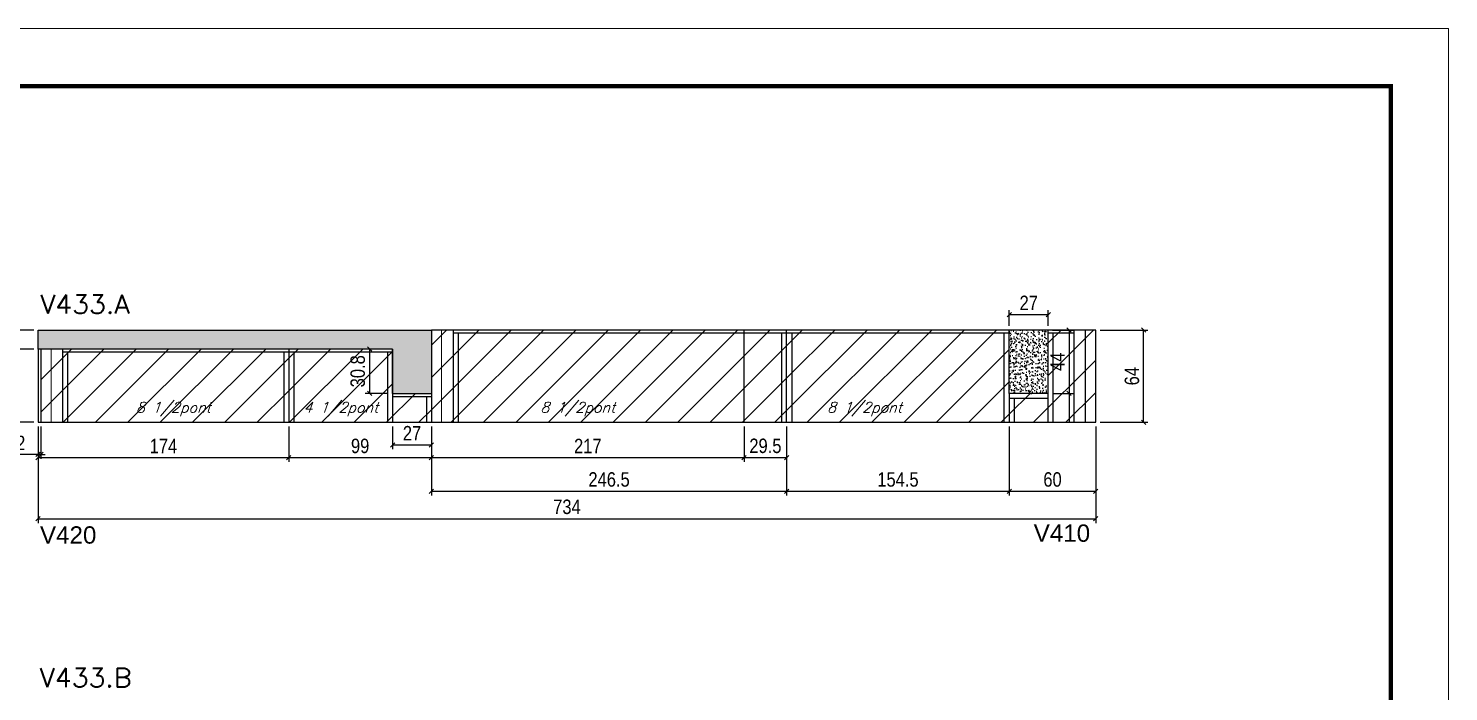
# Model space of a CAD drawing. Extents: x 137137 to 143418, y 10464 to 34486.
# Drawn here: x 139222 to 140207, y 22540 to 23000 of the extents above; entities that cross this region are included whole.
import ezdxf

# ---------------------------------------------------------------- set-up
doc = ezdxf.new("R2010")
doc.units = 0
doc.linetypes.add('DASHED', pattern=[0.75, 0.5, -0.25])
for name, color, linetype in [('5', 5, 'Continuous'), ('COTA', 241, 'Continuous'), ('Painéis', 200, 'Continuous'), ('Reaproveitamento', 251, 'Continuous'), ('SARR_2.2x7', 40, 'Continuous'), ('SARR_3.5x7', 81, 'Continuous'), ('texto', 7, 'Continuous')]:
    doc.layers.add(name, color=color, linetype=linetype)
for name, color, linetype, lineweight in [('Folhas', 255, 'Continuous', 9), ('Sarr 2.2x7', 40, 'Continuous', 9), ('SARRAFO DE PRESSAO', 251, 'DASHED', 9), ('Texto Seção', 7, 'Continuous', 15)]:
    doc.layers.add(name, color=color, linetype=linetype, lineweight=lineweight)
doc.styles.add('COTA TECNICA', font='techl___.ttf', dxfattribs={"height": 10})
doc.styles.add('REGUA-120', font='ROMANS.shx', dxfattribs={"height": 15})
doc.styles.add('Romans', font='romans.shx')
doc.styles.get("Standard").update_dxf_attribs({"font": 'arial.ttf'})
doc.dimstyles.new('PAINEL', dxfattribs={"dimtxt": 10, "dimasz": 3, "dimexe": 3, "dimexo": 3, "dimgap": 3, "dimtad": 1, "dimdec": 1, "dimzin": 12, "dimdsep": 46, "dimtxsty": 'COTA TECNICA', "dimblk1": 'OBLIQUE', "dimblk2": 'OBLIQUE', "dimsah": 1, "dimcen": 0.9, "dimclrd": 4, "dimclre": 4, "dimclrt": 240, "dimadec": 1, "dimazin": 3, "dimtfac": 1, "dimtdec": 1, "dimtmove": 0, "dimatfit": 3, "dimfxl": 1, "dimtolj": 1, "dimtzin": 12, "dimarcsym": 0})

# ---------------------------------------------------------------- blocks, each defined once
blk = doc.blocks.new('9999999999')
at = {"layer": 'Folhas'}
blk.add_lwpolyline([(98138.98, 34190.21), (99623.98, 34190.21), (99623.98, 35240.21), (98138.98, 35240.21)], close=True, dxfattribs=at)
at = {"layer": 'Folhas', "color": 30, "const_width": 3}
blk.add_lwpolyline([(98213.98, 34230.21), (99583.98, 34230.21), (99583.98, 35200.21), (98213.98, 35200.21)], close=True, dxfattribs=at)
blk = doc.blocks.new('_Oblique')
at = {"color": 0, "linetype": 'ByBlock', "lineweight": -2}
blk.add_line((-0.5, -0.5), (0.5, 0.5), dxfattribs=at)
blk = doc.blocks.new('*D1470')
at = {"layer": 'COTA', "color": 4, "linetype": 'ByBlock', "lineweight": -2, "transparency": 16777216}
for p, q in [((139501.41, 22723.95), (139501.41, 22699.46)), ((139718.41, 22723.95), (139718.41, 22699.46)), ((139501.41, 22702.46), (139718.41, 22702.46))]:
    blk.add_line(p, q, dxfattribs=at)
at = {"layer": 'Defpoints', "color": 0, "linetype": 'ByBlock', "transparency": 16777216}
for p in [(139501.41, 22726.95), (139718.41, 22726.95), (139718.41, 22702.46)]:
    blk.add_point(p, dxfattribs=at)
at = {"layer": 'COTA', "color": 4, "linetype": 'ByBlock', "lineweight": -2, "transparency": 16777216, "xscale": 3, "yscale": 3, "zscale": 3, "rotation": 180}
blk.add_blockref('_Oblique', (139501.41, 22702.46), dxfattribs=at)
at = {"layer": 'COTA', "color": 4, "linetype": 'ByBlock', "lineweight": -2, "transparency": 16777216, "xscale": 3, "yscale": 3, "zscale": 3}
blk.add_blockref('_Oblique', (139718.41, 22702.46), dxfattribs=at)
at = {"layer": 'COTA', "color": 240, "linetype": 'ByBlock', "transparency": 16777216, "insert": (139609.91, 22710.53), "char_height": 10, "attachment_point": 5, "style": 'COTA TECNICA'}
blk.add_mtext('\\A1;217', dxfattribs=at)
blk = doc.blocks.new('*D1471')
at = {"layer": 'COTA', "color": 4, "linetype": 'ByBlock', "lineweight": -2, "transparency": 16777216}
for p, q in [((139718.41, 22723.95), (139718.41, 22699.46)), ((139747.91, 22723.95), (139747.91, 22699.46)), ((139718.41, 22702.46), (139747.91, 22702.46))]:
    blk.add_line(p, q, dxfattribs=at)
at = {"layer": 'Defpoints', "color": 0, "linetype": 'ByBlock', "transparency": 16777216}
for p in [(139718.41, 22726.95), (139747.91, 22726.95), (139747.91, 22702.46)]:
    blk.add_point(p, dxfattribs=at)
at = {"layer": 'COTA', "color": 4, "linetype": 'ByBlock', "lineweight": -2, "transparency": 16777216, "xscale": 3, "yscale": 3, "zscale": 3, "rotation": 180}
blk.add_blockref('_Oblique', (139718.41, 22702.46), dxfattribs=at)
at = {"layer": 'COTA', "color": 4, "linetype": 'ByBlock', "lineweight": -2, "transparency": 16777216, "xscale": 3, "yscale": 3, "zscale": 3}
blk.add_blockref('_Oblique', (139747.91, 22702.46), dxfattribs=at)
at = {"layer": 'COTA', "color": 240, "linetype": 'ByBlock', "transparency": 16777216, "insert": (139733.16, 22710.59), "char_height": 10, "attachment_point": 5, "style": 'COTA TECNICA'}
blk.add_mtext('\\A1;29.5', dxfattribs=at)
blk = doc.blocks.new('*D1472')
at = {"layer": 'COTA', "color": 4, "linetype": 'ByBlock', "lineweight": -2, "transparency": 16777216}
for p, q in [((139747.91, 22723.95), (139747.91, 22676.18)), ((139902.41, 22723.95), (139902.41, 22676.18)), ((139747.91, 22679.18), (139902.41, 22679.18))]:
    blk.add_line(p, q, dxfattribs=at)
at = {"layer": 'Defpoints', "color": 0, "linetype": 'ByBlock', "transparency": 16777216}
for p in [(139747.91, 22726.95), (139902.41, 22726.95), (139902.41, 22679.18)]:
    blk.add_point(p, dxfattribs=at)
at = {"layer": 'COTA', "color": 4, "linetype": 'ByBlock', "lineweight": -2, "transparency": 16777216, "xscale": 3, "yscale": 3, "zscale": 3, "rotation": 180}
blk.add_blockref('_Oblique', (139747.91, 22679.18), dxfattribs=at)
at = {"layer": 'COTA', "color": 4, "linetype": 'ByBlock', "lineweight": -2, "transparency": 16777216, "xscale": 3, "yscale": 3, "zscale": 3}
blk.add_blockref('_Oblique', (139902.41, 22679.18), dxfattribs=at)
at = {"layer": 'COTA', "color": 240, "linetype": 'ByBlock', "transparency": 16777216, "insert": (139825.16, 22687.29), "char_height": 10, "attachment_point": 5, "style": 'COTA TECNICA'}
blk.add_mtext('\\A1;154.5', dxfattribs=at)
blk = doc.blocks.new('*D1473')
at = {"layer": 'COTA', "color": 4, "linetype": 'ByBlock', "lineweight": -2, "transparency": 16777216}
for p, q in [((139501.41, 22723.95), (139501.41, 22676.18)), ((139747.91, 22723.95), (139747.91, 22676.18)), ((139501.41, 22679.18), (139747.91, 22679.18))]:
    blk.add_line(p, q, dxfattribs=at)
at = {"layer": 'Defpoints', "color": 0, "linetype": 'ByBlock', "transparency": 16777216}
for p in [(139501.41, 22726.95), (139747.91, 22726.95), (139747.91, 22679.18)]:
    blk.add_point(p, dxfattribs=at)
at = {"layer": 'COTA', "color": 4, "linetype": 'ByBlock', "lineweight": -2, "transparency": 16777216, "xscale": 3, "yscale": 3, "zscale": 3, "rotation": 180}
blk.add_blockref('_Oblique', (139501.41, 22679.18), dxfattribs=at)
at = {"layer": 'COTA', "color": 4, "linetype": 'ByBlock', "lineweight": -2, "transparency": 16777216, "xscale": 3, "yscale": 3, "zscale": 3}
blk.add_blockref('_Oblique', (139747.91, 22679.18), dxfattribs=at)
at = {"layer": 'COTA', "color": 240, "linetype": 'ByBlock', "transparency": 16777216, "insert": (139624.66, 22687.29), "char_height": 10, "attachment_point": 5, "style": 'COTA TECNICA'}
blk.add_mtext('\\A1;246.5', dxfattribs=at)
blk = doc.blocks.new('*D1474')
at = {"layer": 'COTA', "color": 4, "linetype": 'ByBlock', "lineweight": -2, "transparency": 16777216}
for p, q in [((139225.41, 22777.75), (139204.97, 22777.75)), ((139207.97, 22726.95), (139207.97, 22777.75)), ((139225.41, 22726.95), (139204.97, 22726.95))]:
    blk.add_line(p, q, dxfattribs=at)
at = {"layer": 'Defpoints', "color": 0, "linetype": 'ByBlock', "transparency": 16777216}
for p in [(139207.97, 22777.75), (139228.41, 22777.75), (139228.41, 22726.95)]:
    blk.add_point(p, dxfattribs=at)
at = {"layer": 'COTA', "color": 4, "linetype": 'ByBlock', "lineweight": -2, "transparency": 16777216, "xscale": 3, "yscale": 3, "zscale": 3}
for p, rotation in [((139207.97, 22777.75), 90), ((139207.97, 22726.95), 270)]:
    blk.add_blockref('_Oblique', p, dxfattribs=dict(at, rotation=rotation))
at = {"layer": 'COTA', "color": 240, "linetype": 'ByBlock', "transparency": 16777216, "insert": (139199.84, 22752.35), "char_height": 10, "attachment_point": 5, "rotation": 90, "style": 'COTA TECNICA'}
blk.add_mtext('\\A1;50.8', dxfattribs=at)
blk = doc.blocks.new('*D1475')
at = {"layer": 'COTA', "color": 4, "linetype": 'ByBlock', "lineweight": -2, "transparency": 16777216}
for p, q in [((139225.41, 22790.95), (139204.97, 22790.95)), ((139207.97, 22777.75), (139207.97, 22790.95)), ((139225.41, 22777.75), (139204.97, 22777.75))]:
    blk.add_line(p, q, dxfattribs=at)
at = {"layer": 'Defpoints', "color": 0, "linetype": 'ByBlock', "transparency": 16777216}
for p in [(139207.97, 22790.95), (139228.41, 22790.95), (139228.41, 22777.75)]:
    blk.add_point(p, dxfattribs=at)
at = {"layer": 'COTA', "color": 4, "linetype": 'ByBlock', "lineweight": -2, "transparency": 16777216, "xscale": 3, "yscale": 3, "zscale": 3}
for p, rotation in [((139207.97, 22790.95), 90), ((139207.97, 22777.75), 270)]:
    blk.add_blockref('_Oblique', p, dxfattribs=dict(at, rotation=rotation))
at = {"layer": 'COTA', "color": 240, "linetype": 'ByBlock', "transparency": 16777216, "insert": (139199.75, 22783.95), "char_height": 10, "attachment_point": 5, "rotation": 90, "style": 'COTA TECNICA'}
blk.add_mtext('\\A1;13.2', dxfattribs=at)
blk = doc.blocks.new('*D1711')
at = {"layer": 'COTA', "color": 4, "lineweight": -2, "transparency": 16777216}
for p, q in [((139228.41, 22723.95), (139228.41, 22701.66)), ((139230.41, 22723.95), (139230.41, 22701.66)), ((139228.41, 22704.66), (139210.3, 22704.66)), ((139230.41, 22704.66), (139228.41, 22704.66)), ((139230.41, 22704.66), (139233.41, 22704.66))]:
    blk.add_line(p, q, dxfattribs=at)
at = {"layer": 'Defpoints', "color": 0, "transparency": 16777216}
for p in [(139228.41, 22726.95), (139230.41, 22726.95), (139228.41, 22704.66)]:
    blk.add_point(p, dxfattribs=at)
at = {"layer": 'COTA', "color": 4, "lineweight": -2, "transparency": 16777216, "xscale": 3, "yscale": 3, "zscale": 3}
blk.add_blockref('_Oblique', (139228.41, 22704.66), dxfattribs=at)
at = {"layer": 'COTA', "color": 4, "lineweight": -2, "transparency": 16777216, "xscale": 3, "yscale": 3, "zscale": 3, "rotation": 180}
blk.add_blockref('_Oblique', (139230.41, 22704.66), dxfattribs=at)
at = {"layer": 'COTA', "color": 240, "transparency": 16777216, "insert": (139216.35, 22712.66), "char_height": 10, "attachment_point": 5, "style": 'COTA TECNICA'}
blk.add_mtext('\\A1;2', dxfattribs=at)
blk = doc.blocks.new('*D1714')
at = {"layer": 'COTA', "color": 4, "lineweight": -2, "transparency": 16777216}
for p, q in [((139225.41, 22790.95), (139181.79, 22790.95)), ((139184.79, 22726.95), (139184.79, 22790.95)), ((139225.41, 22726.95), (139181.79, 22726.95))]:
    blk.add_line(p, q, dxfattribs=at)
at = {"layer": 'Defpoints', "color": 0, "transparency": 16777216}
for p in [(139184.79, 22790.95), (139228.41, 22790.95), (139228.41, 22726.95)]:
    blk.add_point(p, dxfattribs=at)
at = {"layer": 'COTA', "color": 4, "lineweight": -2, "transparency": 16777216, "xscale": 3, "yscale": 3, "zscale": 3}
for p, rotation in [((139184.79, 22790.95), 90), ((139184.79, 22726.95), 270)]:
    blk.add_blockref('_Oblique', p, dxfattribs=dict(at, rotation=rotation))
at = {"layer": 'COTA', "color": 240, "transparency": 16777216, "insert": (139176.69, 22758.95), "char_height": 10, "attachment_point": 5, "rotation": 90, "style": 'COTA TECNICA'}
blk.add_mtext('\\A1;64', dxfattribs=at)
blk = doc.blocks.new('*D1715')
at = {"layer": 'COTA', "color": 4, "lineweight": -2, "transparency": 16777216}
for p, q in [((139965.41, 22790.95), (139998.67, 22790.95)), ((139995.67, 22726.95), (139995.67, 22790.95)), ((139965.41, 22726.95), (139998.67, 22726.95))]:
    blk.add_line(p, q, dxfattribs=at)
at = {"layer": 'Defpoints', "color": 0, "transparency": 16777216}
for p in [(139962.41, 22790.95), (139995.67, 22790.95), (139962.41, 22726.95)]:
    blk.add_point(p, dxfattribs=at)
at = {"layer": 'COTA', "color": 4, "lineweight": -2, "transparency": 16777216, "xscale": 3, "yscale": 3, "zscale": 3}
for p, rotation in [((139995.67, 22790.95), 90), ((139995.67, 22726.95), 270)]:
    blk.add_blockref('_Oblique', p, dxfattribs=dict(at, rotation=rotation))
at = {"layer": 'COTA', "color": 240, "transparency": 16777216, "insert": (139987.57, 22758.95), "char_height": 10, "attachment_point": 5, "rotation": 90, "style": 'COTA TECNICA'}
blk.add_mtext('\\A1;64', dxfattribs=at)
blk = doc.blocks.new('*D1716')
at = {"layer": 'COTA', "color": 4, "lineweight": -2, "ltscale": 25, "transparency": 16777216}
for p, q in [((139228.41, 22723.95), (139228.41, 22657.1)), ((139962.41, 22723.95), (139962.41, 22657.1)), ((139228.41, 22660.1), (139962.41, 22660.1))]:
    blk.add_line(p, q, dxfattribs=at)
at = {"layer": 'Defpoints', "color": 0, "ltscale": 25, "transparency": 16777216}
for p in [(139228.41, 22726.95), (139962.41, 22726.95), (139962.41, 22660.1)]:
    blk.add_point(p, dxfattribs=at)
at = {"layer": 'COTA', "color": 4, "lineweight": -2, "ltscale": 25, "transparency": 16777216, "xscale": 3, "yscale": 3, "zscale": 3, "rotation": 180}
blk.add_blockref('_Oblique', (139228.41, 22660.1), dxfattribs=at)
at = {"layer": 'COTA', "color": 4, "lineweight": -2, "ltscale": 25, "transparency": 16777216, "xscale": 3, "yscale": 3, "zscale": 3}
blk.add_blockref('_Oblique', (139962.41, 22660.1), dxfattribs=at)
at = {"layer": 'COTA', "color": 240, "ltscale": 25, "transparency": 16777216, "insert": (139595.41, 22668.32), "char_height": 10, "attachment_point": 5, "style": 'COTA TECNICA'}
blk.add_mtext('\\A1;734', dxfattribs=at)
blk = doc.blocks.new('*D1718')
at = {"layer": 'COTA', "color": 4, "lineweight": -2, "ltscale": 25, "transparency": 16777216}
for p, q in [((139228.41, 22723.95), (139228.41, 22699.46)), ((139402.41, 22723.95), (139402.41, 22699.46)), ((139228.41, 22702.46), (139402.41, 22702.46))]:
    blk.add_line(p, q, dxfattribs=at)
at = {"layer": 'Defpoints', "color": 0, "ltscale": 25, "transparency": 16777216}
for p in [(139228.41, 22726.95), (139402.41, 22726.95), (139402.41, 22702.46)]:
    blk.add_point(p, dxfattribs=at)
at = {"layer": 'COTA', "color": 4, "lineweight": -2, "ltscale": 25, "transparency": 16777216, "xscale": 3, "yscale": 3, "zscale": 3, "rotation": 180}
blk.add_blockref('_Oblique', (139228.41, 22702.46), dxfattribs=at)
at = {"layer": 'COTA', "color": 4, "lineweight": -2, "ltscale": 25, "transparency": 16777216, "xscale": 3, "yscale": 3, "zscale": 3}
blk.add_blockref('_Oblique', (139402.41, 22702.46), dxfattribs=at)
at = {"layer": 'COTA', "color": 240, "ltscale": 25, "transparency": 16777216, "insert": (139315.41, 22710.53), "char_height": 10, "attachment_point": 5, "style": 'COTA TECNICA'}
blk.add_mtext('\\A1;174', dxfattribs=at)
blk = doc.blocks.new('*D1719')
at = {"layer": 'COTA', "color": 4, "lineweight": -2, "ltscale": 25, "transparency": 16777216}
for p, q in [((139402.41, 22723.95), (139402.41, 22699.46)), ((139501.41, 22723.95), (139501.41, 22699.46)), ((139402.41, 22702.46), (139501.41, 22702.46))]:
    blk.add_line(p, q, dxfattribs=at)
at = {"layer": 'Defpoints', "color": 0, "ltscale": 25, "transparency": 16777216}
for p in [(139402.41, 22726.95), (139501.41, 22726.95), (139501.41, 22702.46)]:
    blk.add_point(p, dxfattribs=at)
at = {"layer": 'COTA', "color": 4, "lineweight": -2, "ltscale": 25, "transparency": 16777216, "xscale": 3, "yscale": 3, "zscale": 3, "rotation": 180}
blk.add_blockref('_Oblique', (139402.41, 22702.46), dxfattribs=at)
at = {"layer": 'COTA', "color": 4, "lineweight": -2, "ltscale": 25, "transparency": 16777216, "xscale": 3, "yscale": 3, "zscale": 3}
blk.add_blockref('_Oblique', (139501.41, 22702.46), dxfattribs=at)
at = {"layer": 'COTA', "color": 240, "ltscale": 25, "transparency": 16777216, "insert": (139451.91, 22710.54), "char_height": 10, "attachment_point": 5, "style": 'COTA TECNICA'}
blk.add_mtext('\\A1;99', dxfattribs=at)
blk = doc.blocks.new('*D1720')
at = {"layer": 'COTA', "color": 4, "lineweight": -2, "ltscale": 25, "transparency": 16777216}
for p, q in [((139902.41, 22723.95), (139902.41, 22676.18)), ((139962.41, 22723.95), (139962.41, 22676.18)), ((139902.41, 22679.18), (139962.41, 22679.18))]:
    blk.add_line(p, q, dxfattribs=at)
at = {"layer": 'Defpoints', "color": 0, "ltscale": 25, "transparency": 16777216}
for p in [(139902.41, 22726.95), (139962.41, 22726.95), (139962.41, 22679.18)]:
    blk.add_point(p, dxfattribs=at)
at = {"layer": 'COTA', "color": 4, "lineweight": -2, "ltscale": 25, "transparency": 16777216, "xscale": 3, "yscale": 3, "zscale": 3, "rotation": 180}
blk.add_blockref('_Oblique', (139902.41, 22679.18), dxfattribs=at)
at = {"layer": 'COTA', "color": 4, "lineweight": -2, "ltscale": 25, "transparency": 16777216, "xscale": 3, "yscale": 3, "zscale": 3}
blk.add_blockref('_Oblique', (139962.41, 22679.18), dxfattribs=at)
at = {"layer": 'COTA', "color": 240, "ltscale": 25, "transparency": 16777216, "insert": (139932.41, 22687.28), "char_height": 10, "attachment_point": 5, "style": 'COTA TECNICA'}
blk.add_mtext('\\A1;60', dxfattribs=at)
blk = doc.blocks.new('*D1721')
at = {"layer": 'COTA', "color": 4, "lineweight": -2, "ltscale": 25, "transparency": 16777216}
for p, q in [((139932.41, 22790.95), (139946.91, 22790.95)), ((139943.91, 22790.95), (139943.91, 22746.95)), ((139932.41, 22746.95), (139946.91, 22746.95))]:
    blk.add_line(p, q, dxfattribs=at)
at = {"layer": 'Defpoints', "color": 0, "ltscale": 25, "transparency": 16777216}
for p in [(139929.41, 22790.95), (139929.41, 22746.95), (139943.91, 22746.95)]:
    blk.add_point(p, dxfattribs=at)
at = {"layer": 'COTA', "color": 4, "lineweight": -2, "ltscale": 25, "transparency": 16777216, "xscale": 3, "yscale": 3, "zscale": 3}
for p, rotation in [((139943.91, 22790.95), 90), ((139943.91, 22746.95), 270)]:
    blk.add_blockref('_Oblique', p, dxfattribs=dict(at, rotation=rotation))
at = {"layer": 'COTA', "color": 240, "ltscale": 25, "transparency": 16777216, "insert": (139935.84, 22768.95), "char_height": 10, "attachment_point": 5, "rotation": 90, "style": 'COTA TECNICA'}
blk.add_mtext('\\A1;44', dxfattribs=at)
blk = doc.blocks.new('*D1722')
at = {"layer": 'COTA', "color": 4, "lineweight": -2, "ltscale": 25, "transparency": 16777216}
for p, q in [((139902.41, 22793.95), (139902.41, 22804.68)), ((139902.41, 22801.68), (139929.41, 22801.68)), ((139929.41, 22793.95), (139929.41, 22804.68))]:
    blk.add_line(p, q, dxfattribs=at)
at = {"layer": 'Defpoints', "color": 0, "ltscale": 25, "transparency": 16777216}
for p in [(139929.41, 22801.68), (139902.41, 22790.95), (139929.41, 22790.95)]:
    blk.add_point(p, dxfattribs=at)
at = {"layer": 'COTA', "color": 4, "lineweight": -2, "ltscale": 25, "transparency": 16777216, "xscale": 3, "yscale": 3, "zscale": 3, "rotation": 180}
blk.add_blockref('_Oblique', (139902.41, 22801.68), dxfattribs=at)
at = {"layer": 'COTA', "color": 4, "lineweight": -2, "ltscale": 25, "transparency": 16777216, "xscale": 3, "yscale": 3, "zscale": 3}
blk.add_blockref('_Oblique', (139929.41, 22801.68), dxfattribs=at)
at = {"layer": 'COTA', "color": 240, "ltscale": 25, "transparency": 16777216, "insert": (139915.91, 22809.75), "char_height": 10, "attachment_point": 5, "style": 'COTA TECNICA'}
blk.add_mtext('\\A1;27', dxfattribs=at)
blk = doc.blocks.new('*D1723')
at = {"layer": 'COTA', "color": 4, "lineweight": -2, "ltscale": 25, "transparency": 16777216}
for p, q in [((139471.41, 22777.75), (139455.5, 22777.75)), ((139458.5, 22777.75), (139458.5, 22746.95)), ((139471.41, 22746.95), (139455.5, 22746.95))]:
    blk.add_line(p, q, dxfattribs=at)
at = {"layer": 'Defpoints', "color": 0, "ltscale": 25, "transparency": 16777216}
for p in [(139474.41, 22777.75), (139458.5, 22746.95), (139474.41, 22746.95)]:
    blk.add_point(p, dxfattribs=at)
at = {"layer": 'COTA', "color": 4, "lineweight": -2, "ltscale": 25, "transparency": 16777216, "xscale": 3, "yscale": 3, "zscale": 3}
for p, rotation in [((139458.5, 22777.75), 90), ((139458.5, 22746.95), 270)]:
    blk.add_blockref('_Oblique', p, dxfattribs=dict(at, rotation=rotation))
at = {"layer": 'COTA', "color": 240, "ltscale": 25, "transparency": 16777216, "insert": (139450.26, 22762.35), "char_height": 10, "attachment_point": 5, "rotation": 90, "style": 'COTA TECNICA'}
blk.add_mtext('\\A1;30.8', dxfattribs=at)
blk = doc.blocks.new('*D1458')
at = {"layer": 'COTA', "color": 4, "lineweight": -2, "ltscale": 25, "transparency": 16777216}
for p, q in [((139474.41, 22723.95), (139474.41, 22708.33)), ((139501.41, 22723.95), (139501.41, 22708.33)), ((139474.41, 22711.33), (139501.41, 22711.33))]:
    blk.add_line(p, q, dxfattribs=at)
at = {"layer": 'Defpoints', "color": 0, "ltscale": 25, "transparency": 16777216}
for p in [(139474.41, 22726.95), (139501.41, 22726.95), (139501.41, 22711.33)]:
    blk.add_point(p, dxfattribs=at)
at = {"layer": 'COTA', "color": 4, "lineweight": -2, "ltscale": 25, "transparency": 16777216, "xscale": 3, "yscale": 3, "zscale": 3, "rotation": 180}
blk.add_blockref('_Oblique', (139474.41, 22711.33), dxfattribs=at)
at = {"layer": 'COTA', "color": 4, "lineweight": -2, "ltscale": 25, "transparency": 16777216, "xscale": 3, "yscale": 3, "zscale": 3}
blk.add_blockref('_Oblique', (139501.41, 22711.33), dxfattribs=at)
at = {"layer": 'COTA', "color": 240, "ltscale": 25, "transparency": 16777216, "insert": (139487.91, 22719.4), "char_height": 10, "attachment_point": 5, "style": 'COTA TECNICA'}
blk.add_mtext('\\A1;27', dxfattribs=at)

msp = doc.modelspace()

# ---------------------------------------------------------------- hatches: boundary and pattern name
at = {"layer": 'COTA', "ltscale": 25}
h = msp.add_hatch(dxfattribs=at)
h.set_pattern_fill('AR-CONC', color=256, scale=0.03)
h.set_pattern_definition([(50, (-1585, -7e-12), (5.46554007, -0.47817257), [0.5715, -6.2865]), (355, (-1585, -7e-12), (-1.05730264, 5.73170536), [0.4572, -5.02921753]), (100.4514447, (-1584.5445, -0.04), (4.40823741, 5.25353256), [0.48570026, -5.34270734]), (46.1842, (-1585, 1.524), (8.13237123, -1.26126984), [0.85725, -9.42975]), (96.6355576, (-1584.322, 1.419), (7.122124, 7.42278374), [0.7285507, -8.01406824]), (351.184151, (-1585, 1.524), (7.122124, 7.42278374), [0.685799, -7.54379196]), (21, (-1584.238, 1.143), (4.54843174, -3.06795595), [0.5715, -6.2865]), (326, (-1584.238, 1.143), (1.85406085, 5.52563898), [0.4572, -5.0292]), (71.451445, (-1583.859, 0.8873), (6.40249258, 2.45768307), [0.48570026, -5.34269813]), (37.5, (-1585, -7e-12), (0.092658098, 2.536651166), [0, -4.96824, 0, -5.1054, 0, -5.04825]), (7.5, (-1585, -7e-12), (2.004589875, 3.005417245), [0, -2.91084, 0, -4.85394, 0, -1.92405]), (327.5, (-1586.6993, -7e-12), (4.067717855, -0.17186232), [0, -1.905, 0, -5.9436, 0, -7.8867]), (317.5, (-1587.4613, -7e-12), (4.44387544, 0.76279473), [0, -2.4765, 0, -3.94716, 0, -5.6007])])
h.paths.add_polyline_path([(139501.41, 22790.95), (139228.41, 22790.95), (139228.41, 22777.75), (139402.41, 22777.75), (139474.41, 22777.75), (139474.41, 22746.95), (139501.41, 22746.95)])
h = msp.add_hatch(dxfattribs=at)
h.set_pattern_fill('AR-CONC', color=256, scale=0.03)
h.set_pattern_definition([(50, (-1635, -7e-12), (5.46554007, -0.47817257), [0.5715, -6.2865]), (355, (-1635, -7e-12), (-1.05730264, 5.73170536), [0.4572, -5.02921753]), (100.4514447, (-1634.5445, -0.04), (4.40823741, 5.25353256), [0.48570026, -5.34270734]), (46.1842, (-1635, 1.524), (8.13237123, -1.26126984), [0.85725, -9.42975]), (96.6355576, (-1634.322, 1.419), (7.122124, 7.42278374), [0.7285507, -8.01406824]), (351.184151, (-1635, 1.524), (7.122124, 7.42278374), [0.685799, -7.54379196]), (21, (-1634.238, 1.143), (4.54843174, -3.06795595), [0.5715, -6.2865]), (326, (-1634.238, 1.143), (1.85406085, 5.52563898), [0.4572, -5.0292]), (71.451445, (-1633.859, 0.8873), (6.40249258, 2.45768307), [0.48570026, -5.34269813]), (37.5, (-1635, -7e-12), (0.092658098, 2.536651166), [0, -4.96824, 0, -5.1054, 0, -5.04825]), (7.5, (-1635, -7e-12), (2.004589875, 3.005417245), [0, -2.91084, 0, -4.85394, 0, -1.92405]), (327.5, (-1636.6993, -7e-12), (4.067717855, -0.17186232), [0, -1.905, 0, -5.9436, 0, -7.8867]), (317.5, (-1637.4613, -7e-12), (4.44387544, 0.76279473), [0, -2.4765, 0, -3.94716, 0, -5.6007])])
h.paths.add_polyline_path([(139929.41, 22790.95), (139902.41, 22790.95), (139902.41, 22746.95), (139929.41, 22746.95)])
at = {"layer": 'Reaproveitamento', "ltscale": 25}
h = msp.add_hatch(dxfattribs=at)
h.set_pattern_fill('ANSI31', color=256, scale=5)
h.paths.add_polyline_path([(139718.41, 22726.95), (139718.41, 22790.95), (139501.41, 22790.95), (139501.41, 22726.95)])
h.paths.add_polyline_path([(139569.87, 22728.84), (139631.35, 22728.84), (139636.35, 22743.36), (139574.87, 22743.36)], flags=24)
h = msp.add_hatch(dxfattribs=at)
h.set_pattern_fill('ANSI31', color=256, scale=5)
h.paths.add_polyline_path([(139747.91, 22790.95), (139718.41, 22790.95), (139718.41, 22726.95), (139747.91, 22726.95)])
h = msp.add_hatch(dxfattribs=at)
h.set_pattern_fill('ANSI31', color=256, scale=5)
h.paths.add_polyline_path([(139902.41, 22726.95), (139902.41, 22746.95), (139902.41, 22790.95), (139747.91, 22790.95), (139747.91, 22726.95)])
h = msp.add_hatch(dxfattribs=at)
h.set_pattern_fill('ANSI31', color=256, scale=5)
h.paths.add_polyline_path([(139962.41, 22726.95), (139962.41, 22790.95), (139929.41, 22790.95), (139929.41, 22746.95), (139902.41, 22746.95), (139902.41, 22726.95)])
h = msp.add_hatch(dxfattribs=at)
h.set_pattern_fill('ANSI31', color=256, scale=5)
h.paths.add_polyline_path([(139230.41, 22777.75), (139230.41, 22726.95), (139402.41, 22726.95), (139402.41, 22777.75)])
h = msp.add_hatch(dxfattribs=at)
h.set_pattern_fill('ANSI31', color=256, scale=5)
h.paths.add_polyline_path([(139501.41, 22726.95), (139501.41, 22746.95), (139474.41, 22746.95), (139474.41, 22777.75), (139402.41, 22777.75), (139402.41, 22726.95)])

# ---------------------------------------------------------------- linework, layer by layer
at = {"layer": 'COTA', "linetype": 'ByBlock'}
for p, q in [((139228.41, 22790.95), (139501.41, 22790.95)), ((139228.41, 22777.75), (139228.41, 22790.95))]:
    msp.add_line(p, q, dxfattribs=at)
at = {"layer": 'COTA', "ltscale": 25}
msp.add_line((139929.41, 22790.95), (139902.41, 22790.95), dxfattribs=at)
at = {"layer": 'Painéis', "linetype": 'ByBlock'}
for p, q in [((139902.41, 22790.95), (139501.41, 22790.95)), ((139501.41, 22790.95), (139501.41, 22726.95)), ((139718.41, 22726.95), (139718.41, 22790.95)), ((139747.91, 22726.95), (139747.91, 22790.95)), ((139902.41, 22746.95), (139902.41, 22790.95)), ((139929.41, 22746.95), (139929.41, 22790.95)), ((139962.41, 22790.95), (139929.41, 22790.95)), ((139962.41, 22726.95), (139962.41, 22790.95)), ((139402.41, 22777.75), (139228.41, 22777.75)), ((139228.41, 22777.75), (139228.41, 22726.95)), ((139230.41, 22777.75), (139230.41, 22726.95)), ((139474.41, 22777.75), (139402.41, 22777.75)), ((139402.41, 22777.75), (139402.41, 22777.75)), ((139402.41, 22777.75), (139402.41, 22726.95)), ((139474.41, 22746.95), (139474.41, 22777.75)), ((139962.41, 22774.75), (139962.41, 22774.75)), ((139474.41, 22746.95), (139501.41, 22746.95)), ((139929.41, 22746.95), (139902.41, 22746.95)), ((139228.41, 22726.95), (139501.41, 22726.95)), ((139501.41, 22726.95), (139962.41, 22726.95))]:
    msp.add_line(p, q, dxfattribs=at)
at = {"layer": 'Painéis', "ltscale": 25}
msp.add_line((139902.41, 22746.95), (139902.41, 22726.95), dxfattribs=at)
at = {"layer": 'Sarr 2.2x7'}
for p, q in [((139508.41, 22790.95), (139508.41, 22726.95)), ((139237.41, 22726.95), (139237.41, 22777.75))]:
    msp.add_line(p, q, dxfattribs=at)
at = {"layer": 'SARR_2.2x7', "linetype": 'Continuous'}
for p, q in [((139747.91, 22788.75), (139516.41, 22788.75)), ((139902.41, 22788.75), (139747.91, 22788.75)), ((139947.41, 22788.75), (139929.41, 22788.75)), ((139955.41, 22726.95), (139955.41, 22790.95)), ((139402.41, 22775.55), (139245.41, 22775.55)), ((139474.41, 22775.55), (139402.41, 22775.55)), ((139474.41, 22744.75), (139501.41, 22744.75)), ((139929.41, 22743.45), (139902.41, 22743.45))]:
    msp.add_line(p, q, dxfattribs=at)
at = {"layer": 'SARR_3.5x7'}
for p, q in [((139516.41, 22790.95), (139516.41, 22726.95)), ((139519.91, 22788.75), (139519.91, 22726.95)), ((139744.41, 22788.75), (139744.41, 22726.95)), ((139751.41, 22788.75), (139751.41, 22726.95)), ((139898.91, 22726.95), (139898.91, 22788.75)), ((139929.41, 22726.95), (139929.41, 22788.75)), ((139932.91, 22726.95), (139932.91, 22788.75)), ((139943.91, 22788.75), (139943.91, 22726.95)), ((139947.41, 22726.95), (139947.41, 22790.95)), ((139245.41, 22777.75), (139245.41, 22726.95)), ((139474.41, 22777.75), (139474.41, 22726.95)), ((139248.91, 22775.55), (139248.91, 22726.95)), ((139398.91, 22775.55), (139398.91, 22726.95)), ((139405.91, 22775.55), (139405.91, 22726.95)), ((139470.91, 22775.55), (139470.91, 22726.95)), ((139497.91, 22744.75), (139497.91, 22726.95)), ((139905.91, 22743.45), (139905.91, 22726.95))]:
    msp.add_line(p, q, dxfattribs=at)

# ---------------------------------------------------------------- block references
at = {"layer": 'SARRAFO DE PRESSAO', "color": 6, "linetype": 'ByBlock'}
msp.add_blockref('9999999999', (40583.31, -12240.18), dxfattribs=at)

# ---------------------------------------------------------------- texts
at = {"layer": '5', "linetype": 'Continuous'}
for s, p in [('V420', (139229.72, 22642.85)), ('V410', (139919.36, 22644.13))]:
    msp.add_text(s, height=12, rotation=359.99996, dxfattribs=at).set_placement(p)
at = {"layer": 'texto', "color": 2, "char_height": 7.2737, "attachment_point": 5, "style": 'Romans'}
for s, insert in [('{\\Q19;\\C256;8 1/2pont}', (139322.25, 22736.1)), ('{\\Q19;\\C256;4 1/2pont}', (139438.51, 22736.1)), ('{\\Q19;\\C256;8 1/2pont}', (139602.94, 22736.1)), ('{\\Q19;\\C256;8 1/2pont}', (139801.92, 22736.1))]:
    msp.add_mtext(s, dxfattribs=dict(at, insert=insert))
at = {"layer": 'Texto Seção', "style": 'REGUA-120', "width": 1.05}
for s, p in [('V433.A', (139229.86, 22802.31)), ('V433.B', (139229.49, 22543.45))]:
    msp.add_text(s, height=13, dxfattribs=at).set_placement(p)

# ---------------------------------------------------------------- dimensions: what is measured, and where the dimension line sits
at = {"layer": 'COTA', "ltscale": 25}
for base, p1, p2, picture, middle in [((139929.41, 22801.68), (139902.41, 22790.95), (139929.41, 22790.95), '*D1722', (139915.91, 22809.75)), ((139962.41, 22660.1), (139228.41, 22726.95), (139962.41, 22726.95), '*D1716', (139595.41, 22668.32)), ((139402.41, 22702.46), (139228.41, 22726.95), (139402.41, 22726.95), '*D1718', (139315.41, 22710.53)), ((139501.41, 22711.33), (139474.41, 22726.95), (139501.41, 22726.95), '*D1458', (139487.91, 22719.4)), ((139962.41, 22679.18), (139902.41, 22726.95), (139962.41, 22726.95), '*D1720', (139932.41, 22687.28))]:
    dim = msp.add_linear_dim(base=base, p1=p1, p2=p2, dimstyle='PAINEL', dxfattribs=at)
    dim.commit()
    dim.dimension.update_dxf_attribs({"geometry": picture, "text_midpoint": middle})
at = {"layer": 'COTA', "linetype": 'ByBlock'}
dim = msp.add_linear_dim(base=(139207.97, 22790.95), p1=(139228.41, 22777.75), p2=(139228.41, 22790.95), angle=90, dimstyle='PAINEL', override={"dimtmove": 1}, dxfattribs=at)
dim.commit()
dim.dimension.update_dxf_attribs({"geometry": '*D1475', "text_midpoint": (139207.97, 22783.95), "dimtype": 160})
at = {"layer": 'COTA'}
for base, p1, p2, picture, middle in [((139184.79, 22790.95), (139228.41, 22726.95), (139228.41, 22790.95), '*D1714', (139176.69, 22758.95)), ((139995.67, 22790.95), (139962.41, 22726.95), (139962.41, 22790.95), '*D1715', (139987.57, 22758.95))]:
    dim = msp.add_linear_dim(base=base, p1=p1, p2=p2, angle=90, dimstyle='PAINEL', dxfattribs=at)
    dim.commit()
    dim.dimension.update_dxf_attribs({"geometry": picture, "text_midpoint": middle})
at = {"layer": 'COTA', "ltscale": 25}
dim = msp.add_linear_dim(base=(139943.91, 22746.95), p1=(139929.41, 22790.95), p2=(139929.41, 22746.95), angle=90, dimstyle='PAINEL', dxfattribs=at)
dim.commit()
dim.dimension.update_dxf_attribs({"geometry": '*D1721', "text_midpoint": (139935.84, 22768.95)})
at = {"layer": 'COTA', "linetype": 'ByBlock'}
dim = msp.add_linear_dim(base=(139207.97, 22777.75), p1=(139228.41, 22726.95), p2=(139228.41, 22777.75), angle=90, dimstyle='PAINEL', dxfattribs=at)
dim.commit()
dim.dimension.update_dxf_attribs({"geometry": '*D1474', "text_midpoint": (139199.84, 22752.35)})
at = {"layer": 'COTA', "ltscale": 25}
dim = msp.add_linear_dim(base=(139458.5, 22746.95), p1=(139474.41, 22777.75), p2=(139474.41, 22746.95), angle=90, dimstyle='PAINEL', dxfattribs=at)
dim.commit()
dim.dimension.update_dxf_attribs({"geometry": '*D1723', "text_midpoint": (139458.5, 22762.35), "dimtype": 160})
at = {"layer": 'COTA'}
dim = msp.add_linear_dim(base=(139228.41, 22704.66), p1=(139230.41, 22726.95), p2=(139228.41, 22726.95), dimstyle='PAINEL', dxfattribs=at)
dim.commit()
dim.dimension.update_dxf_attribs({"geometry": '*D1711', "text_midpoint": (139216.35, 22712.66)})
at = {"layer": 'COTA', "ltscale": 25}
dim = msp.add_linear_dim(base=(139501.41, 22702.46), p1=(139402.41, 22726.95), p2=(139501.41, 22726.95), dimstyle='PAINEL', override={"dimtmove": 1}, dxfattribs=at)
dim.commit()
dim.dimension.update_dxf_attribs({"geometry": '*D1719', "text_midpoint": (139451.91, 22710.54)})
at = {"layer": 'COTA', "linetype": 'ByBlock'}
for base, p2, picture, middle in [((139718.41, 22702.46), (139718.41, 22726.95), '*D1470', (139609.91, 22710.53)), ((139747.91, 22679.18), (139747.91, 22726.95), '*D1473', (139624.66, 22687.29))]:
    dim = msp.add_linear_dim(base=base, p1=(139501.41, 22726.95), p2=p2, dimstyle='PAINEL', dxfattribs=at)
    dim.commit()
    dim.dimension.update_dxf_attribs({"geometry": picture, "text_midpoint": middle})
dim = msp.add_linear_dim(base=(139747.91, 22702.46), p1=(139718.41, 22726.95), p2=(139747.91, 22726.95), dimstyle='PAINEL', override={"dimtmove": 1}, dxfattribs=at)
dim.commit()
dim.dimension.update_dxf_attribs({"geometry": '*D1471', "text_midpoint": (139733.16, 22702.46), "dimtype": 160})
dim = msp.add_linear_dim(base=(139902.41, 22679.18), p1=(139747.91, 22726.95), p2=(139902.41, 22726.95), dimstyle='PAINEL', override={"dimtmove": 1}, dxfattribs=at)
dim.commit()
dim.dimension.update_dxf_attribs({"geometry": '*D1472', "text_midpoint": (139825.16, 22687.29)})

doc.saveas('drawing.dxf')
